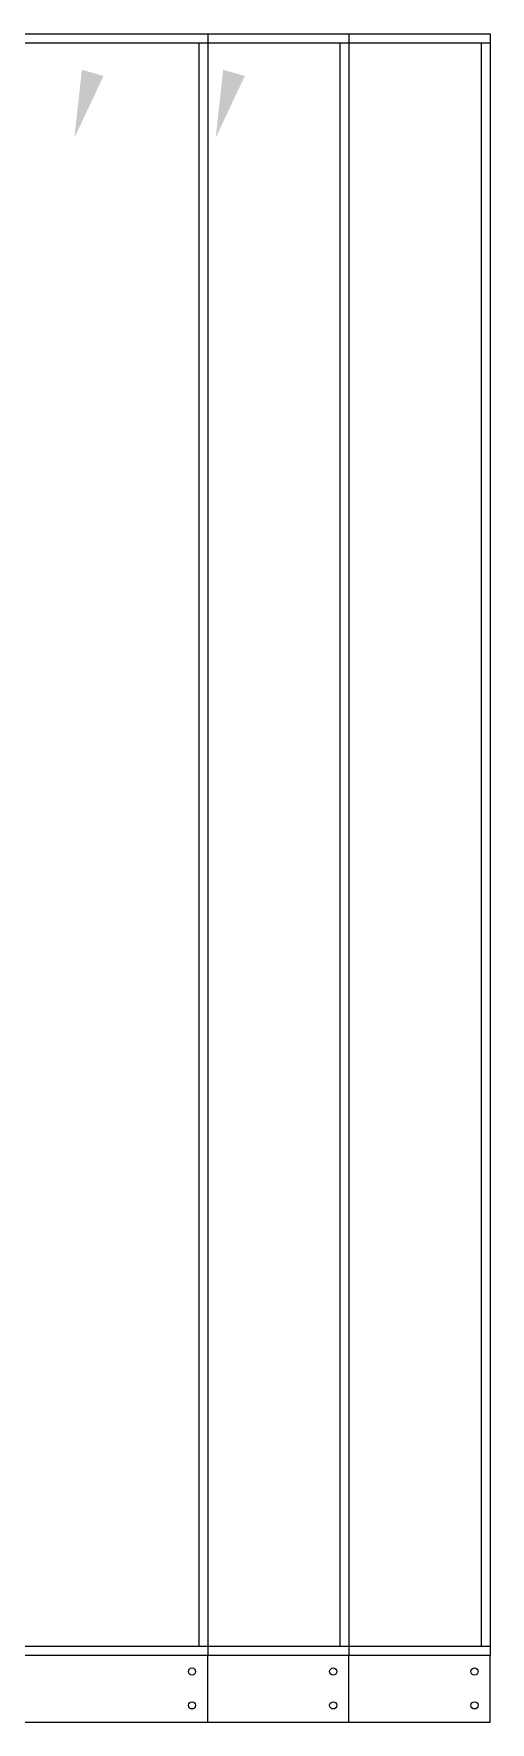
# Model space of a CAD drawing. Header units: millimetres. Extents: x -662849 to 32847, y -140377 to 24217.
# Drawn here: x -655035 to -654022, y -140375 to -136627 of the extents above; entities that cross this region are included whole.
import ezdxf

# ---------------------------------------------------------------- set-up
doc = ezdxf.new("R2010")
doc.units = ezdxf.units.MM
doc.layers.add('냉각탑_dim', color=1, linetype='Continuous')

# ---------------------------------------------------------------- blocks, each defined once
blk = doc.blocks.new('1')
at = {"lineweight": 20}
for p, q in [((18142.1, 13502.4), (19245.6, 13502.4)), ((19245.6, 13502.4), (19245.6, 9902.4)), ((18145.6, 13482.4), (19245.6, 13482.4)), ((19225.6, 13482.4), (19225.6, 9922.4)), ((19245.6, 9922.4), (18145.6, 9922.4)), ((19245.6, 9902.4), (18145.6, 9902.4)), ((11045.6, 9754), (19245.6, 9754))]:
    blk.add_line(p, q, dxfattribs=at)
at = {"color": 0, "lineweight": 20}
blk.add_line((19245.6, 9754), (19245.6, 9902.4), dxfattribs=at)
at = {"lineweight": 20}
for centre in [(19210.6, 9866.5), (19210.6, 9791.5)]:
    blk.add_circle(centre, 8, dxfattribs=at)
at = {"layer": '냉각탑_dim', "lineweight": 20}
blk.add_solid([(18700.8, 13408.9), (18636, 13271.3), (18652.7, 13422.4)], dxfattribs=at)

msp = doc.modelspace()

# ---------------------------------------------------------------- block references
at = {"lineweight": 5}
for p in [(-673894.7, -150129), (-673581.2, -150129), (-673267.6, -150129)]:
    msp.add_blockref('1', p, dxfattribs=at)

doc.saveas('drawing.dxf')
